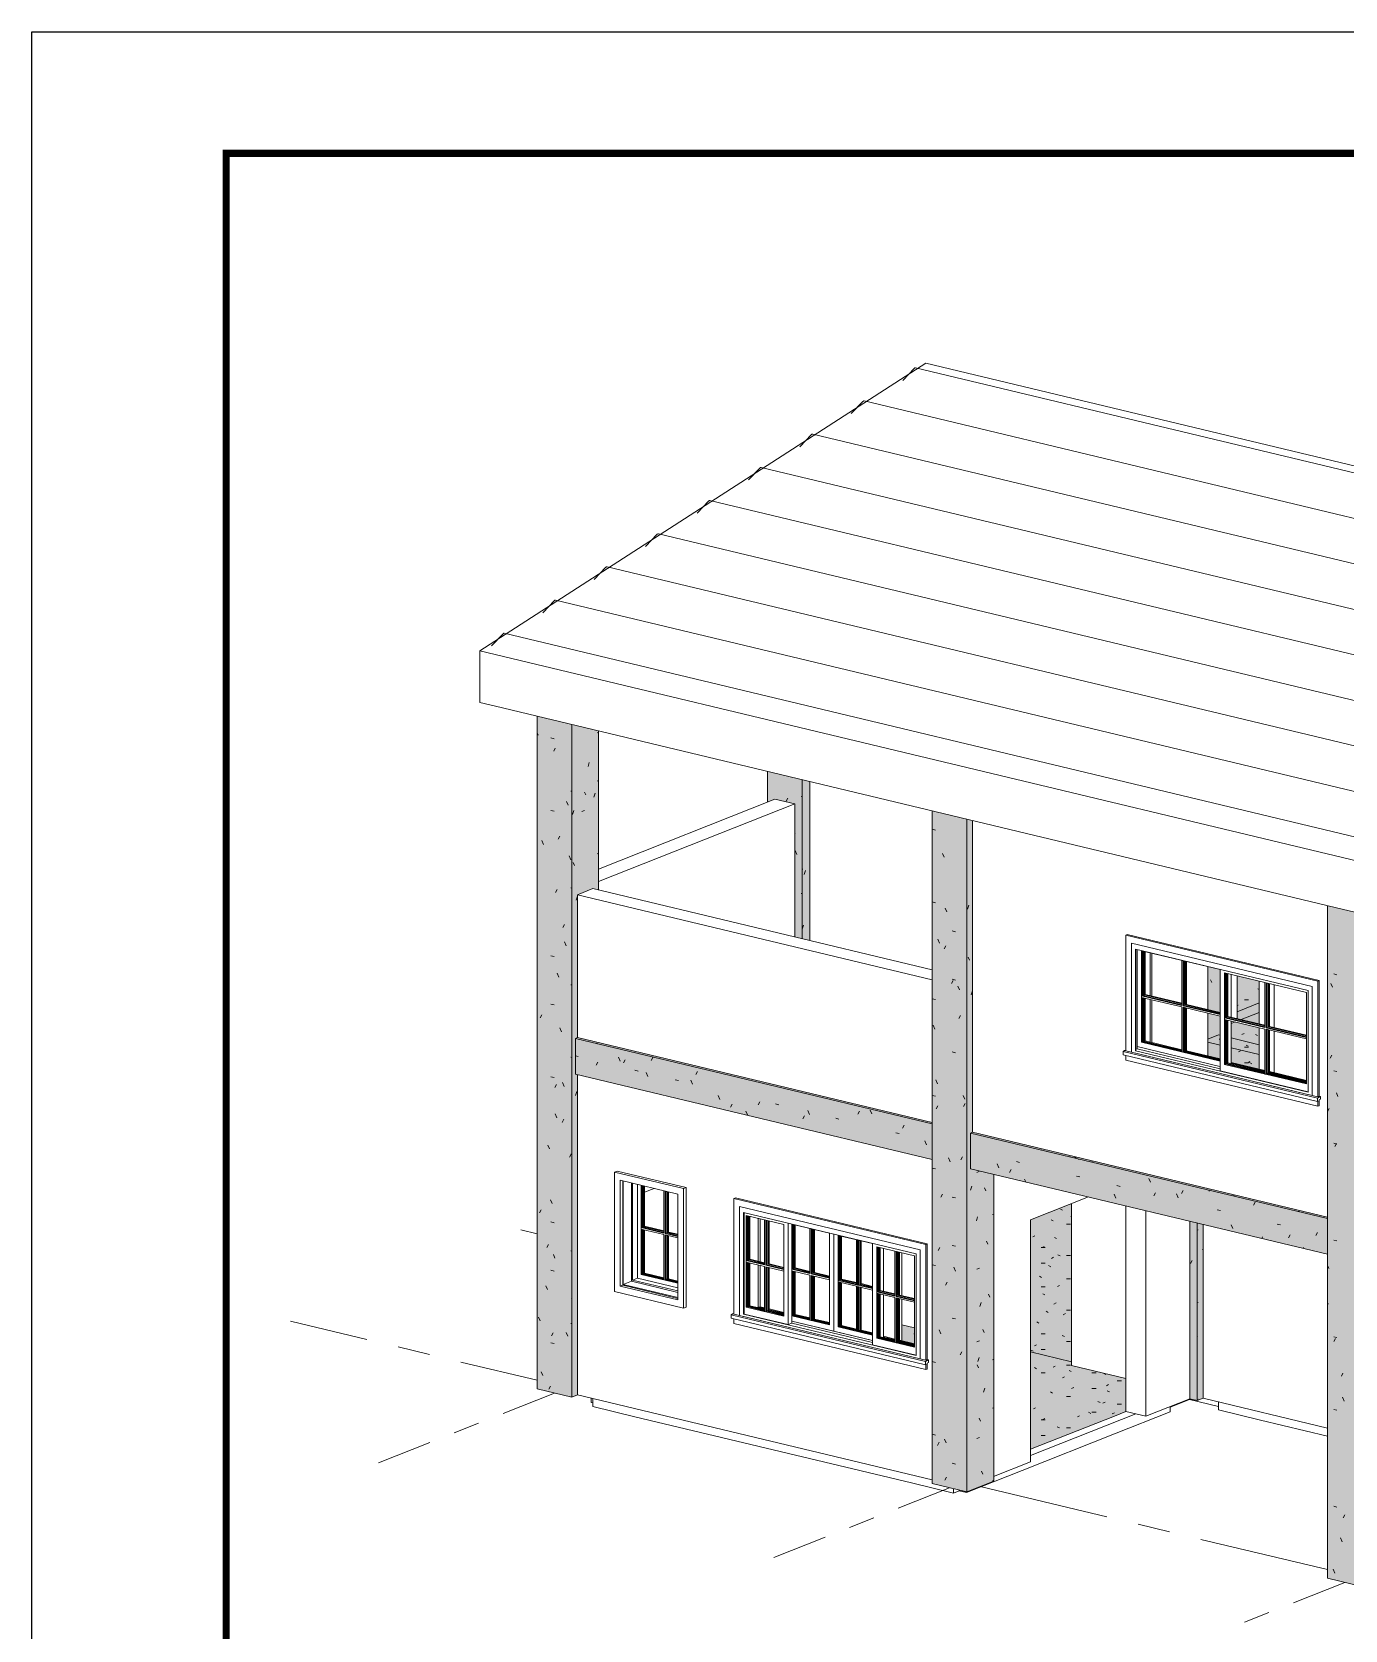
# Model space of a CAD drawing. Header units: inches. Extents: x -1 to 315328, y 6829 to 107833.
# Drawn here: x -1 to 27041, y 74074 to 106976 of the extents above; entities that cross this region are included whole.
import ezdxf

# ---------------------------------------------------------------- set-up
doc = ezdxf.new("R2010")
doc.units = ezdxf.units.IN
doc.header["$MEASUREMENT"] = 0
doc.layers.add('PDF_Geometry', color=7, linetype='Continuous')
doc.layers.add('PDF_Solid Fills', color=7, linetype='Continuous', true_color=0xffffff)

# ---------------------------------------------------------------- blocks, each defined once
blk = doc.blocks.new('A$Cf5438962')
blk.add_lwpolyline([(0, 50800), (76200, 50800), (76200, 0), (0, 0)], close=True)

msp = doc.modelspace()

# ---------------------------------------------------------------- hatches: boundary and pattern name
at = {"layer": 'PDF_Solid Fills', "transparency": 33554559}
for points in [[(11114.24008, 78868.6395), (11232.88628, 78915.6403), (11232.88628, 85510.2891), (11193.33548, 85519.7621), (11193.33548, 86255.2953), (11232.88628, 86270.9611), (11232.88628, 89213.09), (11549.27118, 89338.4292), (11667.91668, 89310.01), (11667.91668, 92584.8302), (11114.24008, 92717.4512), (11114.24008, 78915.6403)], [(15860.03318, 88305.8781), (15860.03318, 91580.6981), (15147.98338, 91751.2541), (15147.98338, 91119.7301), (15300.56518, 91180.1761), (15707.45148, 91082.7151), (15707.45148, 88342.4262), (15844.57608, 88309.5792)], [(16018.22568, 88267.9862), (16018.22568, 91542.8071), (15860.03318, 91580.6981), (15860.03318, 88305.8781), (15943.51248, 88285.8811)], [(19251.95328, 76919.423), (19805.62958, 77138.765), (19805.62958, 83456.8711), (19331.05028, 83570.546), (19331.05028, 84306.0784), (19370.59838, 84321.7454), (19366.88938, 90740.7061), (19251.95328, 90768.2361), (19251.95328, 77788.5789)], [(27389.66728, 74970.2073), (27389.66728, 88855.8322), (27331.75738, 88832.89), (26677.61748, 88989.5772), (26677.61748, 75140.7639)], [(18539.90348, 84495.5811), (18539.90348, 84520.72), (11232.88628, 86270.9611), (11193.33548, 86255.2953), (18114.36248, 84597.5102)], [(18539.90348, 83760.048), (18539.90348, 84495.5811), (11193.33548, 86255.2953), (11193.33548, 85519.7621), (18114.36248, 83861.9782)], [(26677.61748, 81810.8323), (26677.61748, 82546.3639), (19331.05028, 84306.0784), (19331.05028, 83570.546), (26028.73738, 81966.2583)], [(26677.61748, 82546.3639), (26677.61748, 82571.5043), (19370.59838, 84321.7454), (19336.73958, 84304.715), (26424.45548, 82607.0039)]]:
    msp.add_hatch(color=256, dxfattribs=at).paths.add_polyline_path(points)
h = msp.add_hatch(color=256, dxfattribs=at)
h.paths.add_polyline_path([(23997.74638, 78799.5011), (24116.39138, 78846.5043), (24116.39138, 82424.3188), (23997.74638, 82452.739), (23997.74638, 80418.8294)], flags=0)
h.paths.add_polyline_path([(24212.27038, 86239.8072), (24467.65538, 86340.981), (24467.65538, 86713.292), (24212.27038, 86774.463), (24212.27038, 86327.1642)], flags=0)
h.paths.add_polyline_path([(24467.65538, 86789.1282), (24467.65538, 87670.77), (24212.27038, 87731.9432), (24212.27038, 86850.3011), (24445.86238, 86794.3482)], flags=0)
h = msp.add_hatch(color=256, dxfattribs=at)
h.paths.add_polyline_path([(25273.89438, 85623.6981), (25273.89438, 86475.475), (24779.57938, 86593.8771), (24698.71838, 86561.844), (24698.71838, 85761.4701), (25237.29938, 85632.4632)], flags=0)
h.paths.add_polyline_path([(24467.65538, 85831.6502), (24467.65538, 86340.981), (24212.27038, 86239.8072), (24212.27038, 85892.8212), (24445.86238, 85836.8703)], flags=0)
h.paths.add_polyline_path([(25273.89438, 86551.3112), (25270.83538, 87433.6869), (24822.55738, 87541.0611), (24822.55738, 86659.419), (25237.29938, 86560.077)], flags=0)
h = msp.add_hatch(color=256, dxfattribs=at)
h.paths.add_polyline_path([(20562.65738, 77794.3131), (22528.66838, 78573.1614), (22528.66838, 79251.9494), (21409.46138, 79520.0318), (21409.46138, 82853.1335), (20562.65738, 82517.6652), (20562.65738, 78061.6685)], flags=0)
h.paths.add_polyline_path([(18172.37028, 79969.3948), (18172.37028, 80295.4072), (17911.74598, 80357.8339), (17911.74598, 80031.8223), (18129.05938, 79979.77)], flags=0)

# ---------------------------------------------------------------- linework, layer by layer
msp.add_line((3999.25576, 104476.01297), (3999.25576, 58676.01297))
msp.add_line((3999.25576, 104476.01297), (3999.25576, 58676.01297))
msp.add_line((3999.25576, 104476.01297), (3999.25576, 58676.01297))
msp.add_lwpolyline([(-0.74424, 106976.01297), (76199.25576, 106976.01297), (76199.25576, 56176.01297), (-0.74424, 56176.01297)], close=True)
at = {"const_width": 150}
msp.add_lwpolyline([(3999.25576, 104476.01297), (73699.25576, 104476.01297), (73699.25576, 58676.01297), (3999.25576, 58676.01297)], close=True, dxfattribs=at)
at = {"layer": 'PDF_Geometry', "lineweight": 9}
for points in [[(27537.75538, 90328.1941), (27331.75738, 89895.8361), (9225.34538, 94232.8412), (18407.44038, 100155.449), (30805.10918, 97185.851), (30985.69998, 97141.0783)], [(30550.34428, 96778.2472), (30790.99328, 97029.4923), (30798.58948, 97035.6961), (30806.45918, 97038.8551), (30814.06348, 97038.7509), (18195.72548, 100061.2061), (18188.12118, 100061.3084), (18180.25148, 100058.1513), (18172.65528, 100051.9448), (17932.00508, 99800.702)], [(30149.84338, 95937.4772), (30390.49248, 96188.7212), (30398.09058, 96194.9262), (30405.96028, 96198.0832), (30413.56448, 96197.981), (17136.68118, 99378.1754), (17129.07768, 99378.2792), (17121.20718, 99375.1214), (17113.61138, 99368.9164), (16872.96278, 99117.6713)], [(29749.24338, 95096.7301), (29989.89348, 95347.9752), (29997.48938, 95354.1791), (30005.35948, 95357.338), (30012.96328, 95357.2343), (16077.73948, 98695.1203), (16070.13608, 98695.2241), (16062.26558, 98692.0647), (16054.66978, 98685.8613), (15814.02038, 98434.6162)], [(29348.64258, 94255.9842), (29589.29228, 94507.2282), (29596.88738, 94513.432), (29604.75828, 94516.591), (29612.36128, 94516.4872), (15018.79708, 98012.0652), (15011.19438, 98012.169), (15003.32468, 98009.0104), (14995.72658, 98002.8062), (14755.07718, 97751.5611)], [(28948.04138, 93415.2371), (29188.69038, 93666.4811), (29196.28618, 93672.687), (29204.15818, 93675.8441), (29211.76238, 93675.742), (13959.85618, 97329.0101), (13952.25278, 97329.1142), (13944.38228, 97325.9553), (13936.78568, 97319.7511), (13696.13548, 97068.5071)], [(28547.44048, 92574.4901), (28788.08958, 92825.7352), (28795.68538, 92831.9402), (28803.55738, 92835.0982), (28811.16048, 92834.994), (12900.91458, 96645.9561), (12893.31108, 96646.0591), (12885.43908, 96642.9021), (12877.84328, 96636.6959), (12637.19308, 96385.452)], [(28403.05838, 91994.3271), (28410.66148, 91994.2251), (11841.87068, 95962.9262), (11834.26718, 95963.028), (11826.39678, 95959.871), (11818.79938, 95953.6652), (11578.14998, 95702.422)], [(27746.34038, 90892.9731), (27986.98938, 91144.2181), (27994.58518, 91150.4231), (28002.45718, 91153.5811), (28010.06028, 91153.4771), (10782.92908, 95279.8711), (10775.32408, 95279.9729), (10767.45358, 95276.8163), (10759.85778, 95270.6101), (10519.20828, 95019.3662)], [(39457.95038, 94928.5962), (39472.18688, 94987.021), (39476.14498, 94999.1349), (39481.72668, 95009.9442), (39488.55648, 95018.715), (39496.16758, 95024.849), (39504.03808, 95027.9282), (39511.44158, 95027.786), (39511.63388, 95027.7421), (39631.83958, 94997.4843), (39987.20458, 94909.3812), (27331.75738, 89895.8361), (27331.75738, 88832.89), (27009.54838, 88910.0692), (9547.55608, 93092.718), (9225.34538, 93169.896), (9225.34538, 94232.8412)], [(27345.73838, 90052.2281), (27586.38838, 90303.4711), (27593.98538, 90309.6771), (27601.85638, 90312.8341), (27609.45928, 90312.7301), (9723.98738, 94596.8152), (9716.38238, 94596.919), (9708.51188, 94593.7611), (9700.91608, 94587.5562), (9460.26668, 94336.311)], [(11232.88628, 78915.6403), (11114.24008, 78868.6395), (10402.19168, 79039.1953), (10402.19168, 92888.008)], [(10423.53878, 92498.9761), (10402.19168, 92548.6562)], [(11114.24008, 92717.4512), (11114.24008, 78868.6395)], [(11644.67218, 92548.4601), (11667.91668, 92557.6692)], [(11667.91668, 89310.01), (11667.91668, 92584.8302)], [(10684.55868, 92441.2481), (10752.76848, 92424.9101)], [(10777.57628, 92233.1051), (10743.46978, 92170.0851)], [(11477.76238, 91935.2771), (11451.24568, 91853.5811)], [(11644.67218, 91552.0601), (11667.91668, 91561.2691)], [(15147.98338, 91751.2541), (15147.98338, 91119.7301)], [(15860.03318, 91580.6981), (15860.03318, 88309.5792)], [(11097.95288, 91345.8271), (11114.24008, 91341.9251)], [(11406.26278, 91266.9591), (11379.74298, 91327.6431)], [(11595.42288, 91301.3341), (11568.90318, 91219.6381)], [(15563.91198, 91198.9011), (15529.80708, 91135.8811)], [(15843.74678, 91233.1041), (15860.03318, 91229.2041)], [(10684.55868, 90946.6461), (10752.76848, 90930.3091)], [(11043.63458, 91056.0841), (11009.52818, 91135.4431)], [(11156.31468, 90945.0241), (11129.79488, 90863.3291)], [(11323.22448, 90926.5151), (11376.26398, 90947.5271)], [(19805.62958, 83456.8711), (19805.62958, 77138.765), (19251.95328, 76919.423), (18539.90348, 77089.9796), (18539.90348, 90938.7921)], [(15715.22498, 90482.1031), (15707.45148, 90467.7371)], [(18539.90348, 90559.6661), (18607.28858, 90543.5261)], [(19251.95328, 90768.2361), (19251.95328, 76919.423)], [(10534.30838, 90248.4271), (10500.20508, 90327.7861)], [(10873.50518, 90417.5641), (10839.39878, 90354.5441)], [(11099.01788, 89930.8091), (11064.91448, 90010.1681)], [(11170.94778, 89812.6271), (11144.42808, 89873.3111)], [(11644.67218, 90057.4581), (11667.91668, 90066.6671)], [(15748.88208, 90041.3021), (15714.77718, 90120.6621)], [(18783.40928, 89985.2551), (18749.30438, 90064.6151)], [(15860.03318, 89734.6021), (15876.54018, 89741.1411)], [(15931.88228, 89714.2041), (15905.36398, 89632.5091)], [(10818.11888, 89318.8222), (10784.01548, 89255.8011)], [(11097.95288, 89353.0261), (11114.24008, 89349.1241)], [(11230.90878, 89182.0111), (11204.38898, 89100.3161)], [(15843.74678, 89240.3031), (15860.03318, 89236.4011)], [(18539.90348, 89065.0651), (18607.28858, 89048.9241)], [(18838.79448, 88859.981), (18804.68848, 88939.3391)], [(19294.02828, 88995.8081), (19267.50848, 88914.1131)], [(27943.34358, 89075.174), (27943.34358, 75189.5493), (27389.66728, 74970.2073), (26677.61748, 75140.7639), (26677.61748, 88989.5772)], [(10404.72468, 88554.9331), (10402.19168, 88550.2532)], [(10969.43418, 88602.023), (10935.32768, 88539.0031)], [(15888.81738, 88585.1352), (15862.29758, 88503.439)], [(11003.08898, 88161.2241), (10968.98558, 88240.5822)], [(18687.48038, 88215.6691), (18653.37538, 88295.0292)], [(18952.47438, 88468.0421), (19020.68348, 88451.7041)], [(22526.27638, 88380.5081), (22556.41038, 88392.4472), (26509.50828, 87445.5663), (26509.50828, 85063.5449), (26535.34638, 85057.356)], [(10684.55868, 87957.445), (10752.76848, 87941.1061)], [(18819.97738, 88162.5401), (18785.87248, 88099.519)], [(19308.66028, 87863.411), (19282.14058, 87924.095)], [(24467.65538, 86744.4291), (23707.95038, 86926.3989), (23707.95038, 87852.7421), (23682.11238, 87858.9291), (23682.11238, 86932.5883), (22852.09138, 87131.4031), (22852.09138, 87100.2652), (23682.11238, 86901.4512), (23682.11238, 85975.1099), (23707.95038, 85968.921), (23707.95038, 86895.2622), (24467.65538, 86713.292)], [(10851.77668, 87516.9129), (10817.67028, 87596.272)], [(23728.04038, 87847.9291), (23728.04038, 86934.3579), (24467.65538, 86757.2011)], [(26806.99538, 87583.0602), (26875.20538, 87566.7222)], [(11097.95288, 87360.2231), (11114.24008, 87356.3222)], [(18971.29158, 87445.741), (18937.18628, 87382.721)], [(18952.47438, 87471.642), (19020.68348, 87455.304)], [(19100.87638, 87253.7412), (19066.77148, 87333.101)], [(19368.62048, 87232.7962), (19342.10148, 87151.1002)], [(25434.03338, 87394.595), (25434.03338, 86481.0262), (26243.96438, 86287.024)], [(26509.50828, 87445.5663), (26479.37338, 87433.627)], [(26785.26628, 87308.1879), (26751.16138, 87387.5462)], [(10684.55868, 86961.0433), (10752.76848, 86944.7053)], [(18539.90348, 87072.2642), (18607.28858, 87056.1231)], [(22852.09138, 87131.4031), (22872.18238, 87139.362), (23682.46838, 86945.2741)], [(23728.04038, 86934.3579), (23707.95038, 86926.3989)], [(23728.04038, 86890.45), (23728.04038, 85976.88), (23707.95038, 85968.921)], [(10500.65368, 86739.3941), (10466.54718, 86676.3722)], [(19122.60338, 86728.9441), (19088.49848, 86665.923)], [(24558.08438, 86678.069), (24578.17638, 86686.028), (25388.46138, 86491.94)], [(10907.15998, 86391.6383), (10873.05658, 86470.9981)], [(18539.90348, 84520.72), (11232.88628, 86270.9611), (11193.33548, 86255.2953), (11193.33548, 85519.7621), (18539.90348, 83760.048)], [(11193.33548, 86255.2953), (18539.90348, 84495.5811)], [(18591.55138, 86446.0851), (18557.44648, 86525.4441)], [(25434.03338, 86481.0262), (25413.94238, 86473.0672)], [(25434.03338, 86437.1171), (25434.03338, 85523.5459), (25413.94238, 85515.5869)], [(11193.33548, 85893.0562), (11245.26118, 85880.618)], [(11648.55408, 86146.2571), (11624.22238, 86159.2381)], [(18952.47438, 85977.0402), (19020.68348, 85960.7022)], [(26475.07338, 84955.6352), (22470.30238, 85914.8942), (22470.30238, 85986.7112), (22500.43828, 86004.675), (22527.15648, 86015.26)], [(26475.07338, 85027.4522), (22470.30238, 85986.7112)], [(22500.43828, 86004.675), (26505.21028, 85045.4183)], [(22526.27638, 85901.4863), (22526.27638, 85803.983), (26479.37338, 84857.1011), (26479.37338, 84957.338)], [(26766.45148, 85907.5162), (26732.34438, 85844.4962)], [(11097.95288, 85865.622), (11114.24008, 85861.72)], [(11653.78318, 85766.1652), (11619.67828, 85703.1449)], [(12115.67668, 85787.7362), (12081.57178, 85867.096)], [(12218.49268, 85813.255), (12184.38698, 85750.2351)], [(12417.23768, 85599.8959), (12485.44828, 85583.5591)], [(12680.38538, 85470.1192), (12646.28048, 85549.4782)], [(12783.20218, 85860.3452), (12749.09568, 85797.3241)], [(13705.92248, 85572.58), (13671.81608, 85509.5601)], [(13843.13108, 85620.5922), (13840.40128, 85622.049)], [(26806.99538, 85590.2593), (26875.20538, 85573.9201)], [(10684.55868, 85466.441), (10752.76848, 85450.1042)], [(10803.27818, 85305.7973), (10769.17478, 85242.775)], [(10962.54638, 85266.364), (10928.43988, 85345.723)], [(13244.02828, 85401.8552), (13312.23968, 85385.518)], [(13603.10568, 85315.846), (13569.00008, 85395.2062)], [(18646.93618, 85320.81), (18612.83128, 85400.1691)], [(11219.36698, 85160.8601), (11192.84728, 85079.1642)], [(14167.81518, 84998.2282), (14133.71028, 85077.588)], [(14421.94418, 84902.8722), (14387.83928, 84839.8511)], [(14986.65368, 84949.9619), (14952.54798, 84886.942)], [(15311.00828, 84906.7551), (15379.21808, 84890.4172)], [(18539.90348, 85079.4621), (18607.28858, 85063.321)], [(19211.64648, 85003.1922), (19177.53928, 85082.5501)], [(19218.53238, 84913.403), (19184.42748, 84850.3812)], [(26509.50828, 85063.5449), (26479.37338, 85051.6072)], [(26509.50828, 84992.735), (26509.50828, 84869.04), (26479.37338, 84857.1011)], [(26896.03638, 85057.6371), (26861.93138, 85136.9962)], [(10811.23108, 84622.054), (10777.12768, 84701.4111)], [(10954.59348, 84588.9981), (10920.48698, 84525.9774)], [(14732.52468, 84680.6111), (14698.41818, 84759.9702)], [(15909.37408, 84662.198), (15875.26908, 84599.178)], [(16013.25508, 84689.6851), (15979.15168, 84769.0442)], [(16551.19528, 84609.6951), (16619.40518, 84593.356)], [(17038.79378, 84756.3783), (17004.68808, 84693.3579)], [(17293.98708, 84698.7592), (17259.88218, 84778.119)], [(18653.82328, 84866.3133), (18619.71838, 84803.2929)], [(26711.06638, 84808.7743), (26677.61748, 84746.9651)], [(17791.38238, 84312.6344), (17859.59298, 84296.2952)], [(17961.51328, 84468.6143), (17927.40838, 84405.5924)], [(19370.59838, 84321.7454), (19331.05028, 84306.0784), (19331.05028, 83570.546), (26677.61748, 81810.8323)], [(19331.05028, 84306.0784), (26677.61748, 82546.3639)], [(10659.91878, 83977.7421), (10625.81238, 84057.1008)], [(18423.40638, 84063.5239), (18389.30148, 84142.8819)], [(20780.20648, 83980.5055), (20795.22948, 83980.5055)], [(20904.89448, 83929.0971), (20902.26648, 83924.2448)], [(26806.99538, 84095.6574), (26875.20538, 84079.3183)], [(26862.37828, 84091.9747), (26828.27338, 84028.9552)], [(11105.90568, 83872.2001), (11071.79928, 83809.1782)], [(11097.95288, 83872.8211), (11114.24008, 83868.9195)], [(18539.90348, 83584.8603), (18607.28858, 83568.7211)], [(18909.01848, 83714.5715), (18874.91318, 83793.9301)], [(19163.14758, 83814.6607), (19129.04228, 83751.6404)], [(19910.83548, 83591.6345), (19876.73128, 83670.9931)], [(20271.75848, 83718.5128), (20339.96828, 83702.1745)], [(21363.72548, 83819.1941), (21390.27628, 83819.1941)], [(21509.30838, 83788.6872), (21466.10638, 83811.7394)], [(21549.57938, 83764.0534), (21544.48948, 83775.8958)], [(21846.63048, 83728.6652), (21826.96928, 83718.1748)], [(11997.95668, 83503.1129), (12048.18168, 83523.0103), (13469.23118, 83182.628), (13469.23118, 80722.7654), (13419.00308, 80702.8672)], [(12164.45068, 83323.1141), (12164.45068, 81175.4151), (13302.73648, 80902.7634)], [(19460.93658, 83497.0948), (19513.97648, 83518.1062)], [(20164.96448, 83558.2314), (20130.86028, 83495.2103)], [(20464.81838, 83298.9762), (20441.44038, 83353.3738)], [(21511.94538, 83421.4524), (21580.15628, 83405.1148)], [(23037.00738, 83292.1655), (23002.90238, 83371.5234)], [(10715.30208, 82852.4674), (10681.19868, 82931.8269)], [(13011.94818, 83120.1142), (13011.94818, 82246.991), (12546.87708, 82358.3894), (12546.87708, 82327.2523), (13011.94818, 82215.854), (13011.94818, 81281.7284), (13037.78438, 81275.5395), (13037.78438, 82209.665), (13302.73648, 82146.2022)], [(13302.73648, 82177.3393), (13037.78438, 82240.8021), (13037.78438, 83113.9253)], [(13057.87558, 83109.1134), (13057.87558, 82248.7611), (13302.73648, 82190.1109)], [(13419.00308, 83162.7297), (13469.23118, 83182.628)], [(14454.68268, 82958.5648), (14484.81658, 82970.5033), (18437.91448, 82023.6237), (18437.91448, 79641.6032), (18463.75138, 79635.4142)], [(18749.75148, 83050.7722), (18715.64728, 82987.7519)], [(18952.47438, 82987.8388), (19020.68348, 82971.5005)], [(19357.08258, 83211.6441), (19330.56238, 83129.9477)], [(19641.64828, 83115.8372), (19615.12848, 83176.5214)], [(22320.98638, 82965.471), (22286.88148, 83044.8304)], [(22338.73638, 83223.4124), (22406.94848, 83207.0741)], [(23139.82438, 83076.8807), (23105.71938, 83013.8612)], [(23601.71738, 82974.5454), (23567.61238, 83053.9048)], [(23704.53438, 83123.9724), (23670.42938, 83060.9513)], [(24246.33238, 83128.7263), (24235.13838, 83108.0415)], [(24767.90038, 83028.9369), (24739.68738, 83013.8841)], [(10485.81298, 82726.3673), (10451.70648, 82663.3469)], [(19782.38548, 82628.0381), (19805.62958, 82637.2468)], [(21223.63948, 82715.6335), (21180.43728, 82738.6834)], [(21409.46138, 82592.566), (21397.29838, 82586.0749)], [(24405.71638, 82728.3112), (24473.92638, 82711.9744)], [(25191.96338, 82883.2978), (25157.85838, 82820.2767)], [(26077.91038, 82690.0124), (26103.26348, 82690.0124)], [(10066.15048, 82312.5024), (10402.19168, 82232.01)], [(10684.55868, 82477.2401), (10752.76848, 82460.901)], [(12546.87708, 82358.3894), (12566.96838, 82366.3483), (13012.30068, 82259.6787)], [(15130.74858, 82507.2068), (15130.74858, 81593.6372), (15485.29718, 81508.7129)], [(16066.61208, 82327.7398), (16066.61208, 81414.1694), (16421.16148, 81329.2451)], [(19474.73928, 82577.7009), (19448.21948, 82496.0053)], [(21031.96428, 82495.2767), (20988.76248, 82518.3274)], [(21303.87138, 82432.4098), (21390.27628, 82432.4098)], [(23997.74638, 82452.739), (23997.74638, 78799.5011)], [(23997.74638, 82305.182), (24014.25238, 82311.7204)], [(24731.13638, 82339.3098), (24697.03138, 82418.6692)], [(25645.90338, 82431.2524), (25714.11338, 82414.9117)], [(26472.69538, 82260.6805), (26438.59038, 82197.6594)], [(10637.12518, 82009.5689), (10603.02178, 81946.5478)], [(13057.87558, 82248.7611), (13037.78438, 82240.8021)], [(13057.87558, 82204.8524), (13057.87558, 81283.4985), (13037.78438, 81275.5395)], [(17306.82198, 81104.3321), (17002.50068, 81177.2263), (17002.50068, 82103.5668), (16976.66228, 82109.7558), (16976.66228, 81183.4153), (16602.02238, 81273.1522), (16602.02238, 81242.0152), (16976.66228, 81152.2782), (16976.66228, 80225.937), (17002.50068, 80219.748), (17002.50068, 81146.0893), (17306.82198, 81073.195)], [(17022.58968, 82098.7557), (17022.58968, 81185.1853), (17306.82198, 81117.1044)], [(18437.91448, 82023.6237), (18407.77948, 82011.6853)], [(18694.36858, 81952.0287), (18660.26248, 81889.0092)], [(18952.47438, 81991.4369), (19020.68348, 81975.0993)], [(19684.71428, 82020.8909), (19658.19458, 82081.5728)], [(20655.00238, 82190.0254), (20611.80058, 82166.9747)], [(20780.20648, 81948.4742), (20866.61128, 81948.4742)], [(20846.67718, 81969.6702), (20803.47538, 81946.6187)], [(21102.12348, 82135.2204), (21058.92048, 82158.2719)], [(24116.39138, 81930.7389), (24106.13038, 81899.1273)], [(25343.27738, 82166.4994), (25326.00438, 82134.5834)], [(25907.98538, 82213.5888), (25873.88038, 82150.5692)], [(26192.99828, 81926.912), (26184.46138, 81946.779)], [(26806.99538, 82102.855), (26875.20538, 82086.5174)], [(10770.68838, 81727.1928), (10736.58198, 81806.5522)], [(11097.95288, 81880.0195), (11114.24008, 81876.117)], [(14710.17968, 81681.6041), (14730.27168, 81689.5631), (15085.17668, 81604.5533)], [(17817.82128, 81863.5758), (17817.82128, 80950.0062), (18172.37028, 80865.0803)], [(20780.20648, 81625.85), (20866.61128, 81625.85)], [(21038.35238, 81749.3134), (20995.14938, 81726.2627)], [(21172.28028, 81775.1649), (21129.07738, 81798.2148)], [(21303.87138, 81787.1613), (21390.27628, 81787.1613)], [(23894.10038, 81681.714), (23859.99538, 81618.6944)], [(10684.55868, 81480.8381), (10752.76848, 81464.4997)], [(15130.74858, 81593.6372), (15110.65728, 81585.6782)], [(15130.74858, 81549.7285), (15130.74858, 80636.1573), (15110.65728, 80628.1983)], [(15646.04468, 81502.1363), (15666.13518, 81510.0953), (16021.04168, 81425.0848)], [(16066.61208, 81414.1694), (16046.52158, 81406.2104)], [(16066.61208, 81370.2615), (16066.61208, 80456.6911), (16046.52158, 80448.7321)], [(16602.02238, 81273.1522), (16622.11358, 81281.1112), (16977.01928, 81196.1015)], [(18539.90348, 81592.0594), (18607.28858, 81575.9194)], [(19019.78858, 81464.0214), (18985.68328, 81543.3793)], [(19460.93658, 81504.2939), (19513.97648, 81525.3053)], [(20788.93028, 81334.4529), (20745.72848, 81357.5028)], [(20980.60548, 81554.8081), (20937.40328, 81577.8588)], [(21303.87138, 81303.2273), (21390.27628, 81303.2273)], [(26704.17838, 81518.4678), (26677.61748, 81580.2728)], [(10619.37308, 81082.8828), (10585.26968, 81162.2414)], [(12164.45068, 81175.4151), (12114.22328, 81155.5184)], [(17022.58968, 81185.1853), (17002.50068, 81177.2263)], [(17022.58968, 81141.2774), (17022.58968, 80227.707), (17002.50068, 80219.748)], [(17397.25248, 81037.9731), (17417.34368, 81045.9321), (17772.24938, 80960.9208)], [(17817.82128, 80950.0062), (17797.73008, 80942.0472)], [(18845.68038, 81235.2311), (18811.57628, 81172.2108)], [(19727.77958, 80925.9431), (19701.26128, 80986.6258)], [(20780.20648, 81141.9145), (20866.61128, 81141.9145)], [(20859.08828, 80974.3958), (20815.88648, 80997.4473)], [(21159.86838, 81168.9011), (21116.66618, 81145.8512)], [(11114.24008, 80898.3979), (11112.34488, 80894.896)], [(17817.82128, 80906.0967), (17817.82128, 79992.5263), (17797.73008, 79984.5673)], [(19549.33218, 80814.6882), (19522.81248, 80732.9934)], [(20929.24748, 80614.3403), (20886.04448, 80637.3902)], [(21089.71038, 80808.8464), (21046.50748, 80785.7964)], [(21303.87138, 80657.9789), (21390.27628, 80657.9789)], [(23997.74638, 80810.5798), (24014.25238, 80817.1189)], [(26696.22538, 80795.7475), (26677.61748, 80761.3618)], [(5320.35578, 80432.422), (6892.37728, 80055.8778)], [(10468.06088, 80438.5712), (10433.95438, 80517.9314)], [(11097.95288, 80385.4173), (11114.24008, 80381.5171)], [(18403.48148, 79533.693), (14398.70818, 80492.9498), (14398.70818, 80564.7668), (14428.84428, 80582.7332), (14455.56238, 80593.3183)], [(18403.48148, 79605.51), (14398.70818, 80564.7668)], [(14428.84428, 80582.7332), (18433.61528, 79623.4757)], [(14454.68268, 80479.5442), (14454.68268, 80382.039), (18407.77948, 79435.1594), (18407.77948, 79535.3959)], [(18952.47438, 80496.8354), (19020.68348, 80480.4978)], [(20737.57228, 80393.9851), (20694.37048, 80417.035)], [(21281.38448, 80588.4889), (21238.18228, 80565.4389)], [(10684.55868, 79986.2382), (10752.76848, 79969.8991)], [(10733.05418, 80194.0278), (10698.94768, 80131.0075)], [(11032.77038, 80120.9535), (10998.66388, 80200.3129)], [(18717.16018, 80175.3999), (18683.05528, 80254.7593)], [(19460.93658, 80009.6925), (19513.97648, 80030.7038)], [(19610.12138, 80198.7763), (19583.60228, 80259.4598)], [(20780.20648, 80174.0434), (20866.61128, 80174.0434)], [(21261.23728, 80114.5844), (21218.03528, 80137.6344)], [(21303.87138, 80012.732), (21390.27628, 80012.732)], [(24001.18738, 80114.7889), (23997.74638, 80122.664)], [(26806.99538, 80110.0541), (26875.20538, 80093.7158)], [(26847.53928, 80078.9498), (26813.43438, 80015.9287)], [(7538.30928, 79901.1582), (8184.23828, 79746.4402)], [(18437.91448, 79641.6032), (18407.77948, 79629.6655)], [(19148.30838, 79801.6343), (19114.20348, 79738.614)], [(19506.26548, 79685.6194), (19479.74638, 79603.9231)], [(19782.38548, 79638.8352), (19805.62958, 79648.0439)], [(20562.65738, 79798.2858), (21409.46138, 79595.453)], [(20616.05438, 79813.5728), (20572.85248, 79836.6235)], [(20687.56348, 79949.0334), (20644.36128, 79925.9827)], [(20780.20648, 79851.4214), (20866.61128, 79851.4214)], [(8830.17028, 79591.7214), (10402.19168, 79215.1765)], [(10523.44418, 79313.2958), (10489.34078, 79392.656)], [(18437.91448, 79570.7925), (18437.91448, 79447.0979), (18407.77948, 79435.1594)], [(18539.90348, 79599.2577), (18607.28858, 79583.1178)], [(19492.46238, 79471.6111), (19465.94448, 79532.2953)], [(20686.21238, 79453.5165), (20643.01048, 79476.5672)], [(20780.20648, 79367.4851), (20866.61128, 79367.4851)], [(21070.91238, 79508.3215), (21027.70938, 79485.2708)], [(21303.87138, 79528.7965), (21390.27628, 79528.7965)], [(21401.55238, 79394.4718), (21358.35038, 79417.5218)], [(21827.53638, 79367.4851), (21913.94138, 79367.4851)], [(22116.89238, 79335.4279), (22073.68948, 79358.4779)], [(26998.85138, 79362.1522), (26964.74648, 79299.1303)], [(10677.67088, 79095.2874), (10643.56438, 79032.2648)], [(19623.92448, 79051.6747), (19597.40538, 78969.9799)], [(21018.20238, 78953.7598), (20975.00058, 78976.8098)], [(21262.58738, 79287.9655), (21219.38338, 79264.914)], [(21454.26238, 79067.6087), (21411.05838, 79044.5588)], [(21827.53638, 79044.8609), (21913.94138, 79044.8609)], [(22169.60238, 79126.6534), (22126.39848, 79103.6034)], [(22187.05038, 78975.3709), (22143.84838, 78998.4223)], [(22351.20148, 79206.1738), (22437.60738, 79206.1738)], [(9700.96188, 78535.0778), (10758.21588, 78953.917)], [(11121.69548, 78881.569), (11117.98148, 78870.1203)], [(19782.38548, 78642.4348), (19805.62958, 78651.6435)], [(20668.76428, 78648.5093), (20625.56248, 78625.4578)], [(21303.87138, 78883.5488), (21390.27628, 78883.5488)], [(21995.37548, 78755.0164), (21952.17338, 78778.0648)], [(22099.44338, 78766.5971), (22056.24138, 78743.5471)], [(22351.20148, 78722.2382), (22437.60738, 78722.2382)], [(24116.39138, 78846.5043), (23997.74638, 78799.5011), (23845.16338, 78836.049)], [(23997.74638, 78817.7781), (24014.25238, 78824.318)], [(27021.64538, 78786.9538), (26987.54038, 78866.3117)], [(8696.43608, 78137.1293), (9198.70048, 78336.1039)], [(19535.52948, 78376.6633), (19509.00938, 78437.3467)], [(20562.65738, 77664.9857), (22732.11138, 78524.4309)], [(20780.20648, 78399.614), (20866.61128, 78399.614)], [(20860.43948, 78428.1518), (20817.23728, 78405.1034)], [(21575.77838, 78487.1964), (21532.57638, 78464.1457)], [(21803.70048, 78534.6589), (21760.49838, 78557.7103)], [(21827.53638, 78560.9269), (21913.94138, 78560.9269)], [(22291.11838, 78546.2418), (22247.91638, 78523.1904)], [(26806.99538, 78615.4534), (26875.20538, 78599.1151)], [(18539.90348, 78104.6555), (18607.28858, 78088.5148)], [(18827.93028, 77924.849), (18793.82538, 78004.21)], [(19460.93658, 78016.89), (19513.97648, 78037.9014)], [(20780.20648, 78076.9914), (20866.61128, 78076.9914)], [(21158.51958, 78233.6472), (21115.31538, 78256.6995)], [(21303.87138, 78238.3035), (21390.27628, 78238.3035)], [(7136.92068, 77519.3162), (8194.17478, 77938.1547)], [(18679.52748, 77939.0031), (18645.42328, 77875.9843)], [(18952.47438, 77507.6341), (19020.68348, 77491.2949)], [(19578.59558, 77281.7155), (19552.07538, 77342.3997)], [(17838.67548, 76585.8628), (18895.92838, 77004.7013)], [(18830.84128, 77222.2062), (18796.73558, 77159.1843)], [(19528.79048, 77029.094), (22134.30748, 76404.9973)], [(19782.38548, 77147.8318), (19805.62958, 77157.042)], [(19259.41028, 76932.3533), (19255.69328, 76920.9031)], [(16834.14978, 76187.9136), (17336.41258, 76386.8882)], [(26806.99538, 76622.6518), (26875.20538, 76606.3126)], [(27039.39738, 76447.8684), (27005.29038, 76384.8466)], [(22780.23928, 76250.2793), (23426.16938, 76095.5582)], [(15274.63438, 75570.1005), (16331.88608, 75988.9359)], [(24072.09938, 75940.8402), (26677.61748, 75316.7436)], [(26981.10138, 75892.0915), (26946.99628, 75971.4524)], [(25976.38938, 74636.6471), (27033.64138, 75055.4856)], [(26829.78748, 75247.783), (26795.68228, 75327.1409)], [(24971.86338, 74238.6979), (25474.12638, 74437.6725)]]:
    msp.add_lwpolyline(points, dxfattribs=at)
at = {"layer": 'PDF_Geometry', "lineweight": 15}
for points in [[(16018.22568, 91542.8071), (16018.22568, 88267.9862)], [(11667.91668, 89741.0771), (15300.56518, 91180.1761), (15707.45148, 91082.7151)], [(15707.45148, 88342.4262), (15707.45148, 91082.7151), (11667.91668, 89482.4251)], [(19370.59838, 90739.8161), (19370.59838, 84321.7454), (26677.61748, 82571.5043)], [(11232.88628, 89213.09), (11549.27118, 89338.4292), (18539.90348, 87663.971)], [(18539.90348, 87462.8491), (11232.88628, 89213.09), (11232.88628, 86270.9611)], [(22735.84228, 88090.1372), (22735.84228, 86001.3821), (22725.79538, 85997.403)], [(22735.84228, 86029.6681), (22761.66138, 86039.8972), (22761.66138, 86086.6032), (22761.66138, 88084.6652), (22761.66138, 86086.6032), (24461.97138, 85679.3301), (22761.66138, 86086.6032)], [(22872.18238, 86181.8829), (23682.11238, 85987.8812), (22872.18238, 86181.8829), (22872.18238, 87096.2071), (22872.18238, 86181.8829), (22852.09138, 86173.924), (22852.09138, 88057.7441), (24467.65538, 87670.77)], [(26279.85228, 85152.4892), (24467.65538, 85586.5632), (24467.65538, 87675.0413)], [(24578.17638, 85728.5493), (25388.10638, 85534.5471), (24578.17638, 85728.5493), (24578.17638, 86642.8731), (24578.17638, 85728.5493), (24558.08438, 85720.5899), (26243.96438, 85316.7741), (26243.96438, 87200.594), (24558.08438, 87604.4103), (24558.08438, 85720.5899)], [(24467.65538, 85631.2623), (22761.66138, 86039.8972)], [(22852.09138, 86173.924), (24467.65538, 85786.9511)], [(11232.88628, 85510.2891), (11232.88628, 78915.6403), (18539.90348, 77165.4008)], [(13302.73648, 80918.332), (12177.36868, 81187.8892), (12177.36868, 83320.0204)], [(12343.07608, 83280.3285), (12343.07608, 81253.5348), (13302.73648, 81023.6688)], [(12368.91308, 83274.1387), (12368.91308, 81278.4852), (13302.73648, 81054.8074)], [(12469.36548, 81318.2801), (12469.36548, 83250.0779)], [(12546.87708, 83231.511), (12546.87708, 81393.126), (12566.96838, 81401.085)], [(12566.96838, 82366.3483), (12566.96838, 83226.6999)], [(19804.81928, 77235.4386), (20562.65738, 77535.6614), (20562.65738, 82517.6652), (21754.87438, 82989.9705)], [(14664.24768, 82668.1954), (14664.24768, 80579.4389), (14654.20128, 80575.4594)], [(14710.17968, 80724.1242), (15485.29718, 80538.4614), (15485.29718, 82422.2817), (14710.17968, 82607.9453), (14710.17968, 80724.1242), (14730.27168, 80732.0832), (14730.27168, 81645.6544), (14730.27168, 80732.0832), (15084.81958, 80647.1589), (14730.27168, 80732.0832)], [(20562.65738, 77794.3131), (22291.37748, 78479.1581), (22528.66838, 78573.1614), (22528.66838, 82804.625)], [(21409.46138, 82853.1335), (21409.46138, 79520.0318), (22528.66838, 79251.9494)], [(22935.55338, 82707.1641), (22935.55338, 78475.7005), (23845.16338, 78836.049), (23845.16338, 82489.2869)], [(13011.94818, 81294.4993), (12566.96838, 81401.085), (12566.96838, 82322.4404)], [(15575.72838, 82449.5911), (15575.72838, 80361.1131), (15646.04468, 80388.9687)], [(17306.82198, 79991.1668), (15646.04468, 80388.9687), (15646.04468, 82432.7477)], [(15666.13518, 80552.617), (16020.68308, 80467.6934), (15666.13518, 80552.617), (15666.13518, 81466.1874), (15666.13518, 80552.617), (15646.04468, 80544.658), (15646.04468, 82428.4768), (16421.16148, 82242.8147), (16421.16148, 80358.9951), (15646.04468, 80544.658)], [(24116.39138, 82424.3188), (24116.39138, 78846.5043), (26677.61748, 78233.0171)], [(17306.82198, 82030.6733), (16602.02238, 82199.4927), (16602.02238, 80315.6739), (16622.11358, 80323.6329), (16622.11358, 81237.2018), (16622.11358, 80323.6329), (16976.66228, 80238.7078), (16622.11358, 80323.6329)], [(18208.25828, 79730.5474), (17306.82198, 79946.4661), (17306.82198, 82034.9442)], [(17421.37198, 80090.0483), (17397.25248, 80080.4932), (17397.25248, 81964.3144), (18172.37028, 81778.6507), (18172.37028, 79894.8304), (17397.25248, 80080.4932)], [(13302.73648, 81118.6631), (12469.36548, 81318.2801), (12368.91308, 81278.4852)], [(12546.87708, 81393.126), (13302.73648, 81212.0759)], [(13302.73648, 81224.8467), (13057.87558, 81283.4985)], [(12343.07608, 81253.5348), (12177.36868, 81187.8892)], [(14664.24768, 80579.4389), (15575.72838, 80361.1131)], [(16602.02238, 80315.6739), (17306.82198, 80146.8537)], [(11549.27118, 78748.6344), (11515.33258, 78756.7628), (11515.33258, 78847.9859)], [(23438.27838, 78674.8582), (23438.27838, 78565.7441), (22291.37748, 78111.3908), (20393.06048, 77359.3613), (19246.16148, 76905.0065), (19093.57928, 76941.5543), (18974.93538, 76894.5542), (18110.30328, 77101.6587), (12413.90208, 78466.1088), (11549.27118, 78673.2133), (11549.27118, 78839.8568)], [(24432.77638, 78679.4968), (23839.37138, 78821.634), (23438.27838, 78662.7381)], [(23839.37138, 78833.7548), (23839.37138, 78821.634)], [(26677.61748, 78066.3712), (25297.40938, 78396.9727), (24432.77638, 78604.0765), (24432.77638, 78770.72)], [(22935.55338, 78475.7005), (22528.66838, 78573.1614)], [(18974.93538, 76985.7774), (18974.93538, 76894.5542)], [(19093.57928, 76941.5543), (19093.57928, 76957.3563)], [(19246.16148, 76920.8085), (19246.16148, 76905.0065)]]:
    msp.add_lwpolyline(points, dxfattribs=at)
at = {"layer": 'PDF_Geometry', "lineweight": 9}
for points in [[(22526.27638, 88380.5081), (22526.27638, 85998.486), (22642.54338, 85970.6372), (22642.54338, 88212.5401), (26363.10448, 87321.3582), (26363.10448, 85079.456), (26479.37338, 85051.6072), (26479.37338, 87433.627)], [(25413.94238, 86473.0672), (25413.94238, 87399.408), (25388.10638, 87405.597), (25388.10638, 86479.2542), (24558.08438, 86678.069), (24558.08438, 86646.9312), (25388.10638, 86448.1171), (25388.10638, 85521.7763), (25413.94238, 85515.5869), (25413.94238, 86441.9282), (26243.96438, 86243.1149), (26243.96438, 86274.252)], [(26475.07338, 84955.6352), (26505.21028, 84967.574), (26505.21028, 84991.0321), (26535.34638, 85002.971), (26535.34638, 85057.356), (26505.21028, 85045.4183), (26475.07338, 85027.4522)], [(13419.00308, 83162.7297), (11997.95668, 83503.1129), (11997.95668, 81043.2481), (13419.00308, 80702.8672)], [(13302.73648, 83050.4609), (13302.73648, 80870.8344), (12114.22328, 81155.5184), (12114.22328, 83335.1441)], [(14454.68268, 82958.5648), (14454.68268, 80576.5443), (14570.94938, 80548.6955), (14570.94938, 82790.5984), (18291.51248, 81899.4164), (18291.51248, 79657.5127), (18407.77948, 79629.6655), (18407.77948, 82011.6853)], [(15110.65728, 81585.6782), (15110.65728, 82512.0194), (15084.81958, 82518.2084), (15084.81958, 81591.8671), (14710.17968, 81681.6041), (14710.17968, 81650.4655), (15084.81958, 81560.7278), (15084.81958, 80634.3873), (15110.65728, 80628.1983), (15110.65728, 81554.5411), (15485.29718, 81464.8034), (15485.29718, 81495.9412)], [(16046.52158, 81406.2104), (16046.52158, 82332.5524), (16020.68308, 82338.7414), (16020.68308, 81412.3994), (15646.04468, 81502.1363), (15646.04468, 81470.9992), (16020.68308, 81381.2623), (16020.68308, 80454.921), (16046.52158, 80448.7321), (16046.52158, 81375.0733), (16421.16148, 81285.3364), (16421.16148, 81316.4735)], [(17797.73008, 80942.0472), (17797.73008, 81868.3884), (17771.89238, 81874.5774), (17771.89238, 80948.2362), (17397.25248, 81037.9731), (17397.25248, 81006.8337), (17771.89238, 80917.0968), (17771.89238, 79990.7563), (17797.73008, 79984.5673), (17797.73008, 80910.9078), (18172.37028, 80821.1724), (18172.37028, 80852.3103)], [(18403.48148, 79533.693), (18433.61528, 79545.6307), (18433.61528, 79569.0888), (18463.75138, 79581.0273), (18463.75138, 79635.4142), (18433.61528, 79623.4757), (18403.48148, 79605.51)]]:
    msp.add_lwpolyline(points, close=True, dxfattribs=at)
at = {"layer": 'PDF_Geometry', "lineweight": 15}
for points in [[(22642.54338, 85970.6372), (22642.54338, 88212.5401), (26363.10448, 87321.3582), (26363.10448, 85079.456)], [(22725.79538, 85997.403), (26279.85228, 85146.1041), (26279.85228, 87240.968), (22725.79538, 88092.2671)], [(22872.18238, 88052.9311), (22872.18238, 87139.362)], [(24578.17638, 87599.5973), (24578.17638, 86686.028)], [(18539.90348, 84520.72), (11232.88628, 86270.9611)], [(23728.04038, 85976.88), (24467.65538, 85799.7212)], [(25435.15938, 85523.277), (26244.54438, 85329.4049)], [(14570.94938, 80548.6955), (14570.94938, 82790.5984), (18291.51248, 81899.4164), (18291.51248, 79657.5127)], [(14654.20128, 80575.4594), (18208.25828, 79724.1608), (18208.25828, 81819.0247), (14654.20128, 82670.3233)], [(14730.27168, 81689.5631), (14730.27168, 82603.1335)], [(15666.13518, 82423.6665), (15666.13518, 81510.0953)], [(16511.59268, 82225.4258), (16511.59268, 80228.3524)], [(16622.11358, 81281.1112), (16622.11358, 82194.6824)], [(17417.34368, 81959.5017), (17417.34368, 81045.9321)], [(17771.89238, 80003.5279), (17417.34368, 80088.4522), (17417.34368, 81002.0234), (17417.34368, 80088.4522)], [(15130.74858, 80636.1573), (15485.87698, 80551.0941)], [(15646.04468, 80435.6774), (16511.59268, 80228.3524), (17306.82198, 80037.8724)], [(16421.74128, 80371.6279), (16066.61208, 80456.6911)], [(17022.58968, 80227.707), (17306.82198, 80159.6253)], [(18172.94938, 79907.4632), (17817.82128, 79992.5263)]]:
    msp.add_lwpolyline(points, close=True, dxfattribs=at)
at = {"layer": 'PDF_Geometry', "color": 250, "lineweight": 15, "true_color": 0x1a1a1a}
for points in [[(22882.22738, 87136.955), (22882.22738, 88050.5252)], [(22892.27238, 88048.12), (22892.27238, 87134.549)], [(24588.22038, 86683.6209), (24588.22038, 87597.1921)], [(24598.26538, 87594.7862), (24598.26538, 86681.215)], [(22892.27238, 87090.64), (22892.27238, 86189.8419), (22872.18238, 86181.8829), (22882.22738, 86185.8632)], [(23682.11238, 85994.267), (22882.22738, 86185.8632), (22882.22738, 87094.1769)], [(24588.22038, 85732.5292), (24578.17638, 85728.5493), (24598.26538, 85736.5083), (24598.26538, 86637.3059)], [(25388.10638, 85540.9329), (24588.22038, 85732.5292), (24588.22038, 86640.8433)], [(23682.11238, 86000.652), (22892.27238, 86189.8419)], [(24467.65538, 85812.4921), (23728.04038, 85989.6512)], [(23728.04038, 85983.2662), (24467.65538, 85806.107)], [(25388.10638, 85547.3191), (24598.26538, 85736.5083)], [(26245.12348, 85342.038), (25435.15938, 85536.0471)], [(25435.15938, 85529.662), (26244.83428, 85335.7221)], [(12577.01318, 82363.942), (12577.01318, 83224.2944)], [(12587.05808, 82361.5357), (12587.05808, 83221.8873)], [(14740.31508, 81687.1568), (14740.31508, 82600.7264)], [(14750.86418, 82598.1988), (14750.86418, 81684.6299)], [(12577.01318, 81405.0645), (12566.96838, 81401.085), (12587.05808, 81409.044), (12587.05808, 82317.627)], [(13011.94818, 81300.8851), (12577.01318, 81405.0645), (12577.01318, 82320.0333)], [(15676.18008, 81507.689), (15676.18008, 82421.2602)], [(15686.22648, 82418.8538), (15686.22648, 81505.2842)], [(16632.15848, 81278.7049), (16632.15848, 82192.2761)], [(16642.20328, 82189.8698), (16642.20328, 81276.2994)], [(17427.38858, 81043.5258), (17427.38858, 81957.0954)], [(17437.43338, 81954.6891), (17437.43338, 81041.1195)], [(15084.81958, 80653.5455), (14740.31508, 80736.0635), (14740.31508, 81643.2481)], [(14750.86418, 81640.7212), (14750.86418, 80740.2421), (15084.81958, 80660.2494)], [(13011.94818, 81307.2709), (12587.05808, 81409.044)], [(13302.73648, 81237.6168), (13057.87558, 81296.2693)], [(13057.87558, 81289.8827), (13302.73648, 81231.2333)], [(15686.22648, 81461.374), (15686.22648, 80560.5759), (15666.13518, 80552.617), (15676.18008, 80556.5965)], [(16020.68308, 80474.0785), (15676.18008, 80556.5965), (15676.18008, 81463.7803)], [(16976.66228, 80245.0929), (16632.15848, 80327.6124), (16632.15848, 81234.7962)], [(16642.20328, 81232.3899), (16642.20328, 80331.5919), (16976.66228, 80251.4794)], [(17421.37198, 80090.0483), (17437.43338, 80096.4112), (17437.43338, 80997.2108)], [(17771.89238, 80009.9145), (17427.38858, 80092.4317), (17427.38858, 80999.6171)], [(14750.75208, 80740.1978), (14730.27168, 80732.0832), (14740.31508, 80736.0635)], [(15486.47058, 80564.0427), (15130.74858, 80649.2478)], [(15130.74858, 80642.5431), (15486.16768, 80557.4113)], [(16020.68308, 80480.4627), (15686.22648, 80560.5759)], [(16422.32108, 80384.2614), (16066.61208, 80469.4634)], [(16066.61208, 80463.0769), (16422.03118, 80377.9427)], [(16642.20328, 80331.5919), (16622.11358, 80323.6329), (16632.15848, 80327.6124)], [(17306.82198, 80172.3969), (17022.58968, 80240.4778)], [(17022.58968, 80234.0928), (17306.82198, 80166.0111)], [(17417.34368, 80088.4522), (17427.38858, 80092.4317)], [(17771.89238, 80016.2988), (17437.43338, 80096.4112)], [(18173.52928, 79920.0959), (17817.82128, 80005.2979)], [(17817.82128, 79998.9121), (18173.23928, 79913.7803)]]:
    msp.add_lwpolyline(points, dxfattribs=at)
at = {"layer": 'PDF_Geometry', "color": 250, "lineweight": 15, "true_color": 0x313131}
for points in [[(22902.31838, 87132.1431), (22902.31838, 88045.7141)], [(22922.40838, 87159.2591), (22922.40838, 88040.9011)], [(23027.82038, 87134.01), (23027.82038, 88015.6522)], [(24212.27038, 86850.3011), (24212.27038, 87731.9432)], [(24608.31038, 86678.8102), (24608.31038, 87592.3802)], [(24698.71838, 86689.082), (24698.71838, 87570.7242)], [(24822.55738, 86659.419), (24822.55738, 87541.0611)], [(25273.89438, 86551.3112), (25273.89438, 87432.953)], [(25579.05738, 87359.8573), (25579.05738, 86478.2151)], [(22902.31838, 86193.8222), (22902.31838, 87088.234)], [(22922.40838, 86201.7812), (22922.40838, 87083.4229)], [(23027.82038, 86176.5302), (23027.82038, 87058.1731)], [(24822.55738, 86804.8921), (25273.89438, 86983.6911)], [(24212.27038, 85892.8212), (24212.27038, 86774.463)], [(24608.31038, 85740.4881), (24608.31038, 86634.9)], [(24698.71838, 85731.6041), (24698.71838, 86613.2462)], [(25273.89438, 86789.7031), (24898.87938, 86641.1382)], [(24212.27038, 86239.8072), (24432.77638, 86327.1642), (24467.65538, 86318.8092)], [(24698.71838, 86263.4629), (25273.89438, 86125.6909)], [(25273.89438, 85623.6981), (25273.89438, 86475.475)], [(25579.05738, 86402.3789), (25579.05738, 85550.6032)], [(23682.11238, 86019.809), (22922.40838, 86201.7812), (22892.27238, 86189.8419), (22902.31838, 86193.8222), (23677.63238, 86008.112)], [(23728.04038, 85996.037), (24467.65538, 85818.8783)], [(24467.65538, 85831.6502), (23778.26738, 85996.777)], [(24467.65538, 86117.6862), (24212.27038, 86178.859)], [(25273.89438, 85924.5702), (24698.71838, 86062.3402)], [(25388.10638, 85566.475), (24628.40138, 85748.4471), (24598.26538, 85736.5083), (24608.31038, 85740.4881), (25388.10638, 85553.7049)], [(25388.10638, 85579.9821), (24698.71838, 85745.11)], [(26243.96438, 85374.9791), (25484.25938, 85556.9501)], [(25435.15938, 85542.4332), (26243.96438, 85348.7012)], [(25484.25938, 85543.443), (26243.96438, 85361.4732)], [(12617.19418, 82386.2458), (12617.19418, 83214.6684)], [(14760.40708, 81682.3441), (14760.40708, 82595.9138)], [(14780.49598, 81709.4598), (14780.49598, 82591.1034)], [(13011.94818, 81326.4268), (12617.19418, 81420.9824), (12617.19418, 82310.4081)], [(14956.22618, 81667.3684), (14956.22618, 82549.0098)], [(15696.27128, 81502.8779), (15696.27128, 82416.4468)], [(15716.36108, 81529.9928), (15716.36108, 82411.6349)], [(16652.24818, 81273.8938), (16652.24818, 82187.4635)], [(16672.33948, 81301.0095), (16672.33948, 82182.6508)], [(17447.47908, 81038.7132), (17447.47908, 81952.2828)], [(17537.88658, 81930.6268), (17537.88658, 81048.9869)], [(15084.81958, 80666.3163), (14760.40708, 80744.0225), (14750.86418, 80740.2421), (14780.49598, 80751.9814), (14780.49598, 81633.6228)], [(14760.40708, 80744.0225), (14760.40708, 81638.4354)], [(17911.74598, 80959.4361), (17911.74598, 81841.0783)], [(12617.19418, 81420.9824), (12587.05808, 81409.044), (12597.10448, 81413.0235), (13011.94818, 81313.6575), (12597.10448, 81413.0235)], [(13302.73648, 81256.775), (13108.10148, 81303.3952)], [(14934.97908, 80714.9781), (14956.22618, 80723.3949), (14956.22618, 81591.5315)], [(15696.27128, 80564.5554), (15696.27128, 81458.9692)], [(15716.36108, 80572.5144), (15716.36108, 81454.1558)], [(16976.66228, 80257.8645), (16652.24818, 80335.5714), (16642.20328, 80331.5919), (16672.33948, 80343.5304), (16672.33948, 81225.1717)], [(16652.24818, 80335.5714), (16652.24818, 81229.9851)], [(17771.89238, 80022.6853), (17447.47908, 80100.3915), (17437.43338, 80096.4112), (17467.56958, 80108.3505), (17467.56958, 80989.9918), (17467.56958, 80108.3505), (17771.89238, 80035.4554)], [(17447.47908, 80100.3915), (17447.47908, 80994.8045)], [(17537.88658, 80973.1492), (17537.88658, 80091.507)], [(15084.81958, 80679.0879), (14780.49598, 80751.9814)], [(15084.81958, 80692.5935), (14956.22618, 80723.3949)], [(15130.74858, 80655.3147), (15485.29718, 80570.3904)], [(15485.29718, 80596.6668), (15180.97438, 80669.5619)], [(15485.29718, 80583.162), (15180.97438, 80656.0563)], [(17911.74598, 80031.8223), (17911.74598, 80883.5984)], [(16020.68308, 80499.6201), (15716.36108, 80572.5144), (15686.22648, 80560.5759), (15696.27128, 80564.5554), (16020.68308, 80486.8478)], [(16066.61208, 80475.8485), (16421.16148, 80390.9234)], [(16421.16148, 80403.6942), (16116.83868, 80476.5878)], [(16976.66228, 80270.6361), (16672.33948, 80343.5304)], [(17911.74598, 80357.8339), (18172.37028, 80295.4072)], [(17022.58968, 80246.8644), (17306.82198, 80178.7812)], [(17306.82198, 80191.5528), (17072.81708, 80247.6045)], [(17771.89238, 80048.9617), (17537.88658, 80105.0141)], [(17817.82128, 80011.6837), (18172.37028, 79926.7594)], [(18172.37028, 79953.0358), (17868.04718, 80025.9309)], [(17868.04718, 80012.4238), (18172.37028, 79939.531)]]:
    msp.add_lwpolyline(points, dxfattribs=at)
at = {"layer": 'PDF_Geometry', "color": 250, "lineweight": 9, "true_color": 0x313131}
for points in [[(23065.12838, 88006.7151), (23065.12838, 87125.0729)], [(23732.33838, 87846.8991), (23732.33838, 86952.4861)], [(24467.65538, 86776.3562), (23758.17638, 86946.2972), (23758.17638, 87840.7102)], [(23778.26738, 87835.8981), (23778.26738, 86954.2561), (24467.65538, 86789.1282)], [(24299.55638, 87403.2422), (24273.03838, 87463.9253)], [(25273.89438, 87264.7031), (25248.24138, 87278.3902)], [(25438.33238, 87393.5651), (25438.33238, 86499.1521)], [(26243.96438, 86306.1803), (25464.16938, 86492.9643), (25464.16938, 87387.3761)], [(25484.25938, 87382.565), (25484.25938, 86500.9232), (26243.96438, 86318.9511)], [(22902.31838, 87151.3001), (22922.40838, 87159.2591), (23682.11238, 86977.287)], [(23683.00338, 86964.3041), (22902.31838, 87151.3001), (22902.31838, 87132.1431)], [(23065.12838, 87049.2371), (23065.12838, 86167.595)], [(23732.33838, 86889.4212), (23732.33838, 85995.007), (23758.17638, 85988.8181), (23758.17638, 86883.2322)], [(23778.26738, 86954.2561), (23758.17638, 86946.2972)], [(23778.26738, 86878.4192), (23778.26738, 85996.777), (23758.17638, 85988.8181)], [(24839.28538, 86938.5072), (24822.55738, 86929.5819)], [(24969.52738, 87045.4301), (25055.93138, 87045.4301)], [(24608.31038, 86697.9661), (24628.40138, 86705.9251), (25388.10638, 86523.9552)], [(25388.99638, 86510.97), (24608.31038, 86697.9661), (24608.31038, 86678.8102)], [(24445.86238, 86238.8699), (24467.65538, 86238.8699)], [(24960.80238, 86358.0953), (24917.60038, 86335.0449)], [(25240.08338, 86314.8709), (25196.88138, 86337.9231)], [(25438.33238, 86436.0871), (25438.33238, 85541.673), (25464.16938, 85535.484), (25464.16938, 86429.8982)], [(25484.25938, 86500.9232), (25464.16938, 86492.9643)], [(25484.25938, 86425.0852), (25484.25938, 85543.443), (25464.16938, 85535.484)], [(24890.64538, 85998.0389), (24847.44338, 85974.9883)], [(24969.52738, 86077.559), (25055.93138, 86077.559)], [(25048.41038, 86094.5161), (25005.20638, 86117.566)], [(24698.71838, 85761.4701), (25388.10638, 85596.341)], [(24969.52738, 85754.9352), (25055.93138, 85754.9352)], [(25082.32038, 85777.6822), (25039.11838, 85754.633)], [(25118.56738, 85734.459), (25075.36538, 85757.5101)], [(25484.25938, 85573.309), (26243.96438, 85391.3392)], [(12617.19418, 83088.6575), (12815.42418, 83167.1868)], [(13062.17398, 83108.0834), (13062.17398, 82266.8877)], [(13302.73648, 82209.2667), (13088.01178, 82260.6988), (13088.01178, 83101.8945)], [(13108.10148, 83097.0834), (13108.10148, 82268.6578), (13302.73648, 82222.0384)], [(12597.10448, 82378.2868), (12617.19418, 82386.2458), (13011.94818, 82291.6901)], [(13012.83018, 82278.708), (12597.10448, 82378.2868), (12597.10448, 82359.1294)], [(13108.10148, 82268.6578), (13088.01178, 82260.6988)], [(14993.53468, 82540.0742), (14993.53468, 81658.4321)], [(15135.04768, 82506.1768), (15135.04768, 81611.7654)], [(15485.29718, 81527.8687), (15160.88318, 81605.5764), (15160.88318, 82499.9894)], [(15180.97438, 82495.1768), (15180.97438, 81613.5354), (15485.29718, 81540.6403)], [(16070.91118, 82326.7098), (16070.91118, 81432.2968)], [(16421.16148, 81348.4017), (16096.74738, 81426.1079), (16096.74738, 82320.5224)], [(16116.83868, 82315.709), (16116.83868, 81434.0669), (16421.16148, 81361.1741)], [(13062.17398, 82203.8239), (13062.17398, 81301.6251), (13088.01178, 81295.4362), (13088.01178, 82197.635)], [(13108.10148, 82192.8223), (13108.10148, 81303.3952), (13088.01178, 81295.4362)], [(17026.88808, 82097.7258), (17026.88808, 81203.3128)], [(17306.82198, 81136.2611), (17052.72498, 81197.1238), (17052.72498, 82091.5368)], [(17072.81708, 82086.7249), (17072.81708, 81205.0828), (17306.82198, 81149.0334)], [(14760.40708, 81701.5008), (14780.49598, 81709.4598), (15084.81958, 81636.5662)], [(15085.71068, 81623.581), (14760.40708, 81701.5008), (14760.40708, 81682.3441)], [(15180.97438, 81613.5354), (15160.88318, 81605.5764)], [(17822.11968, 81862.5459), (17822.11968, 80968.1344)], [(18172.37028, 80884.2378), (17847.95668, 80961.9454), (17847.95668, 81856.3569)], [(17868.04718, 81851.5458), (17868.04718, 80969.9044), (18172.37028, 80897.0094)], [(14993.53468, 81582.5944), (14993.53468, 80730.8183), (15084.81958, 80708.9524)], [(15135.04768, 81548.6977), (15135.04768, 80654.2848), (15160.88318, 80648.0973), (15160.88318, 81542.5088)], [(15180.97438, 81537.6969), (15180.97438, 80656.0563), (15160.88318, 80648.0973)], [(15696.27128, 81522.0338), (15716.36108, 81529.9928), (16020.68308, 81457.0985)], [(16021.57568, 81444.1148), (15696.27128, 81522.0338), (15696.27128, 81502.8779)], [(16070.91118, 81369.2323), (16070.91118, 80474.8177), (16096.74738, 80468.6288), (16096.74738, 81363.0433)], [(16116.83868, 81434.0669), (16096.74738, 81426.1079)], [(16116.83868, 81358.2314), (16116.83868, 80476.5878), (16096.74738, 80468.6288)], [(16652.24818, 81293.0505), (16672.33948, 81301.0095), (16976.66228, 81228.1144)], [(16977.55338, 81215.1315), (16652.24818, 81293.0505), (16652.24818, 81273.8938)], [(17026.88808, 81140.2474), (17026.88808, 80245.8344), (17052.72498, 80239.6455), (17052.72498, 81134.0592)], [(17072.81708, 81205.0828), (17052.72498, 81197.1238)], [(17072.81708, 81129.2474), (17072.81708, 80247.6045), (17052.72498, 80239.6455)], [(17447.47908, 81057.8698), (17467.56958, 81065.8288), (17771.89238, 80992.9353)], [(17772.78348, 80979.95), (17447.47908, 81057.8698), (17447.47908, 81038.7132)], [(17868.04718, 80969.9044), (17847.95668, 80961.9454)], [(14967.80068, 80720.6239), (14993.53468, 80730.8183)], [(15180.97438, 80685.9208), (15485.29718, 80613.0257)], [(17822.11968, 80905.0668), (17822.11968, 80010.6538), (17847.95668, 80004.4648), (17847.95668, 80898.8778)], [(17868.04718, 80894.0659), (17868.04718, 80012.4238), (17847.95668, 80004.4648)], [(17537.88658, 80121.3731), (17771.89238, 80065.3214)], [(17868.04718, 80042.2898), (18172.37028, 79969.3948)], [(18161.88148, 80174.0434), (18172.37028, 80174.0434)]]:
    msp.add_lwpolyline(points, dxfattribs=at)
at = {"layer": 'PDF_Geometry', "color": 250, "lineweight": 15, "true_color": 0x313131}
for points in [[(24628.40138, 87587.5672), (24628.40138, 86705.9251)], [(24628.40138, 86630.0893), (24628.40138, 85748.4471)], [(24779.57938, 86593.8771), (24698.71838, 86561.844)], [(12597.10448, 83219.481), (12597.10448, 82359.1294)], [(12597.10448, 82315.2207), (12597.10448, 81413.0235)], [(17467.56958, 81065.8288), (17467.56958, 81947.4725)], [(13057.87558, 81302.6551), (13302.73648, 81244.0034)]]:
    msp.add_lwpolyline(points, close=True, dxfattribs=at)
at = {"layer": 'PDF_Solid Fills', "lineweight": 35, "transparency": 33554559}
for points in [[(11114.24008, 78868.6395), (11114.24008, 92717.4512), (10402.19168, 79039.1953), (10402.19168, 92888.008)], [(19251.95328, 76919.423), (19251.95328, 90768.2361), (18539.90348, 77089.9796), (18539.90348, 90938.7921)], [(23997.74638, 78799.5011), (23997.74638, 82452.739), (23845.16338, 78836.049), (23845.16338, 82489.2869)]]:
    msp.add_solid(points, dxfattribs=at)

# ---------------------------------------------------------------- block references
msp.add_blockref('A$Cf5438962', (-0.74424, 56176.01297))

doc.saveas('drawing.dxf')
